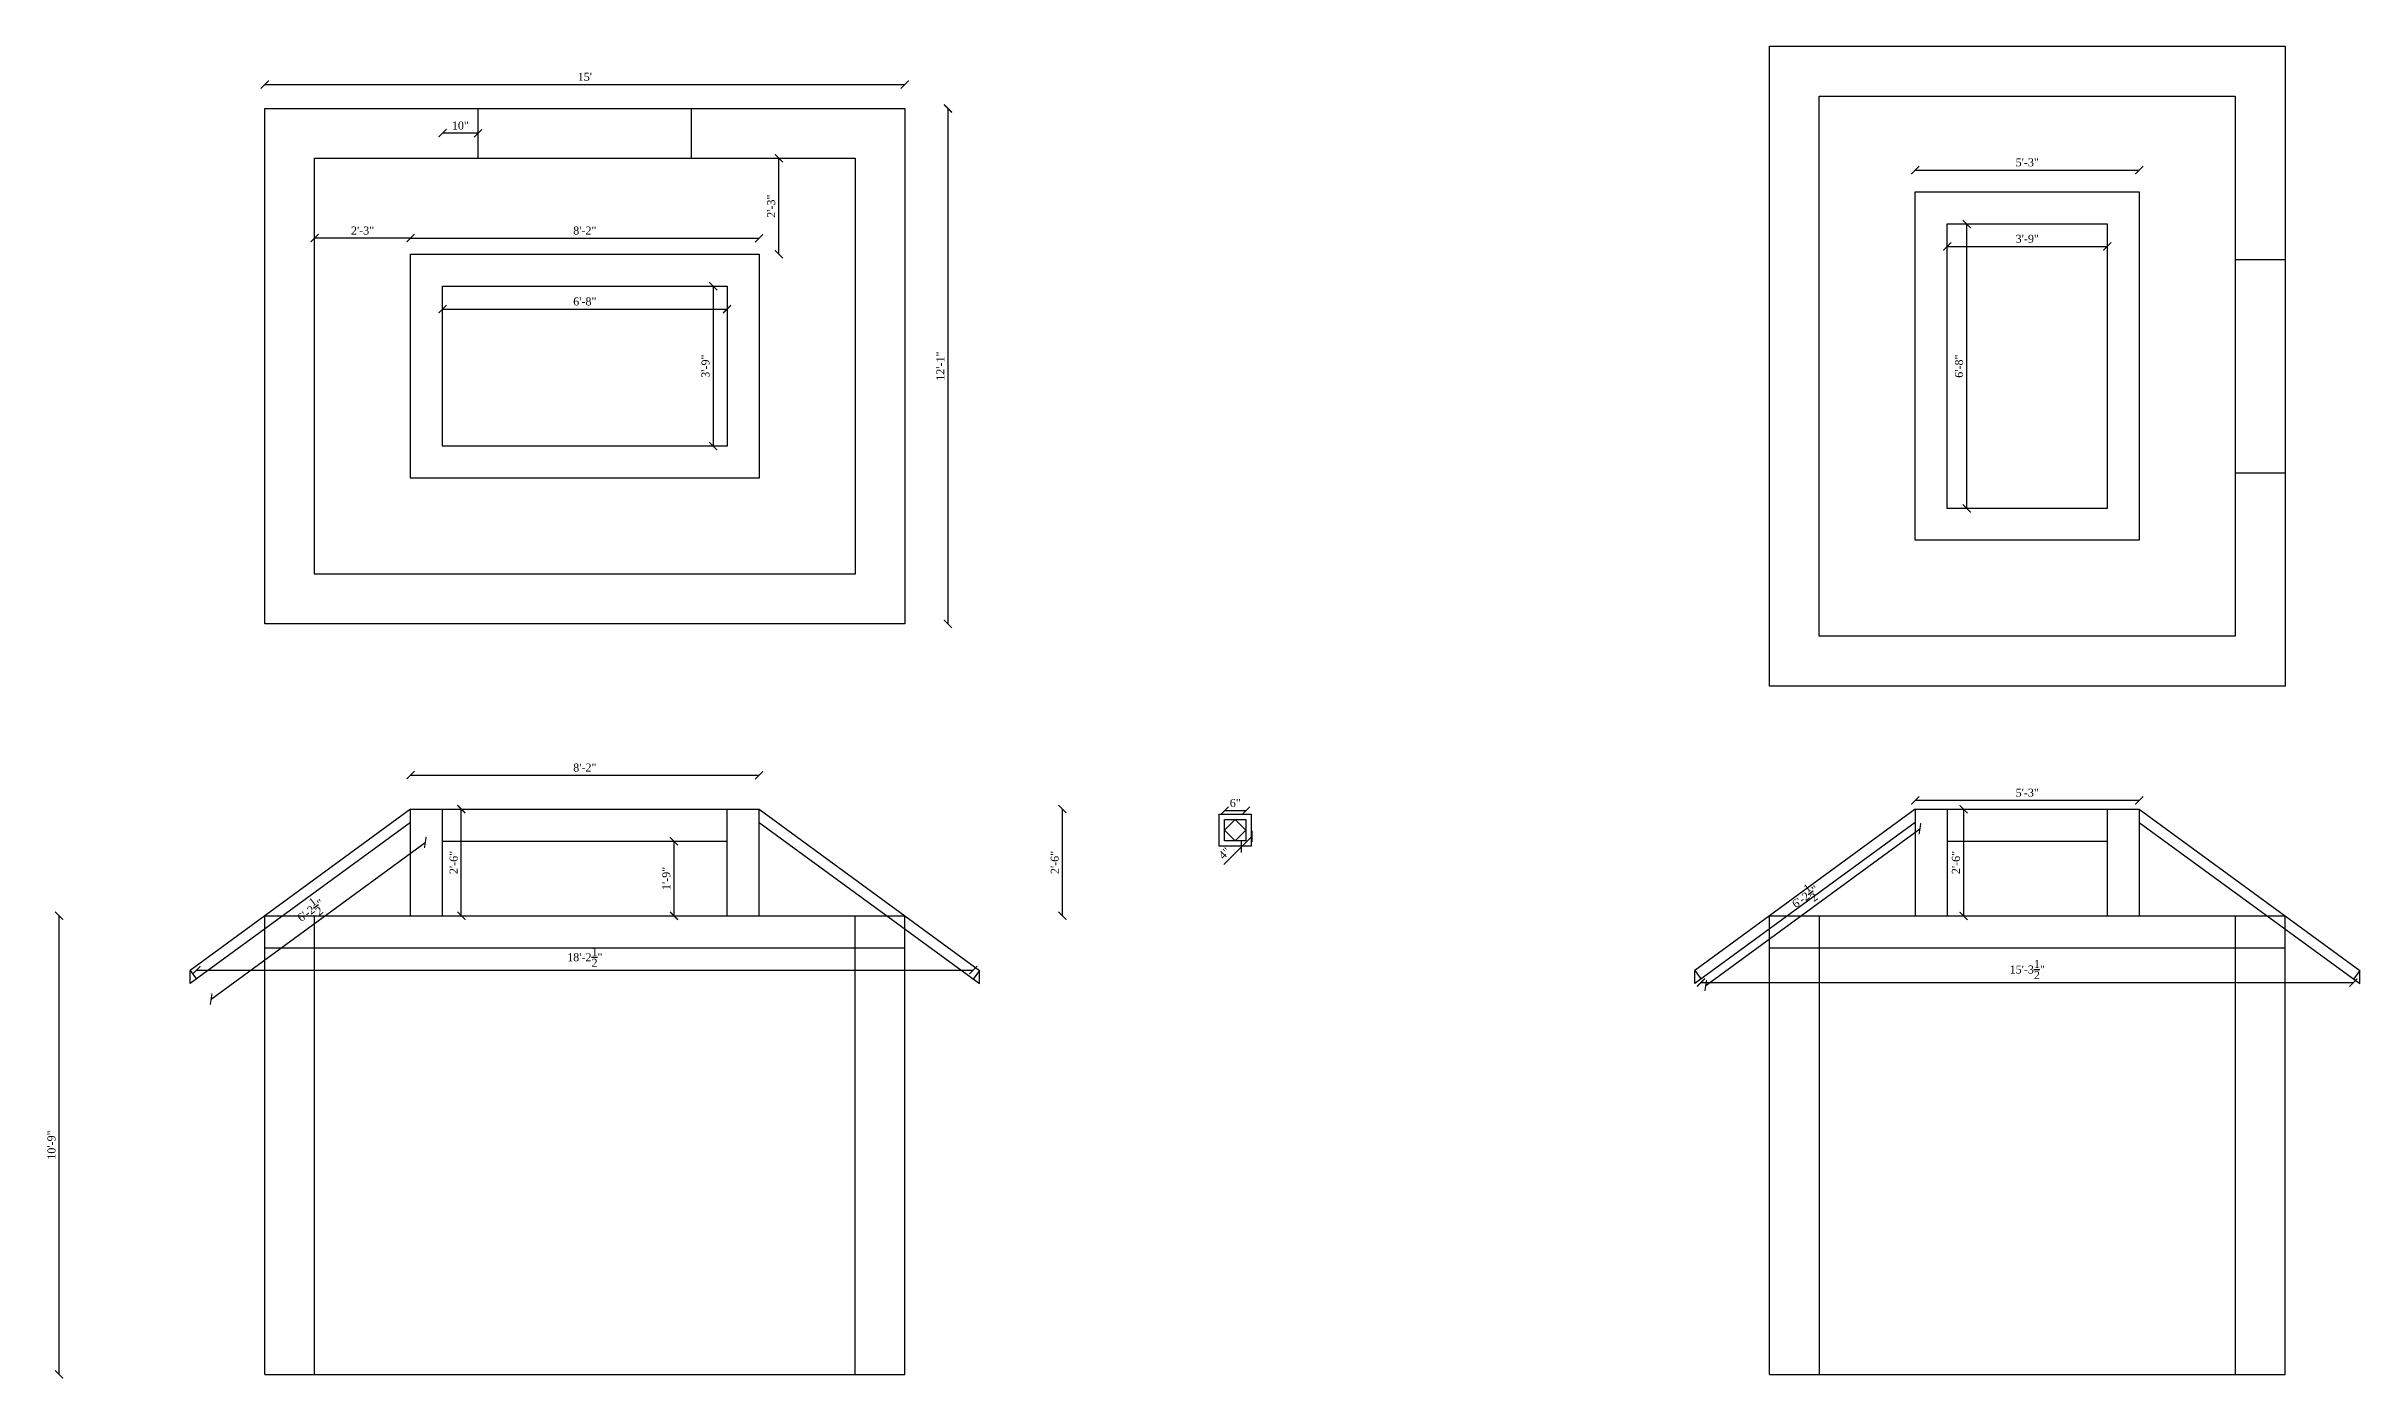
# Model space of a CAD drawing. Header units: inches. Extents: x 58262 to 68316, y -6134 to -3260.
# Drawn here: x 64746 to 65397, y -6134 to -5760 of the extents above; entities that cross this region are included whole.
import ezdxf

# ---------------------------------------------------------------- set-up
doc = ezdxf.new("R2010")
doc.units = ezdxf.units.IN
doc.header["$MEASUREMENT"] = 0
doc.layers.add('ELEVATION', color=6, linetype='Continuous', lineweight=30)
doc.styles.get("Standard").update_dxf_attribs({"font": 'times.ttf'})
doc.dimstyles.get("Standard").update_dxf_attribs({"dimtxt": 2.25, "dimasz": 2.25, "dimexe": 0.18, "dimexo": 0.0625, "dimgap": 1, "dimtad": 1, "dimdec": 1, "dimzin": 0, "dimdsep": 46, "dimlunit": 4, "dimtxsty": 'Standard', "dimblk": 'ARCHTICK', "dimcen": 0.09, "dimse1": 1, "dimse2": 1, "dimadec": 0, "dimazin": 0, "dimtfac": 1, "dimtdec": 1, "dimtofl": 0, "dimtmove": 0, "dimatfit": 3, "dimldrblk": 'ARCHTICK', "dimfxl": 1, "dimtolj": 1, "dimtzin": 0, "dimarcsym": 0})

# ---------------------------------------------------------------- blocks, each defined once
blk = doc.blocks.new('_ArchTick')
at = {"color": 0, "linetype": 'ByBlock', "const_width": 0.15}
blk.add_lwpolyline([(-0.5, -0.5), (0.5, 0.5)], dxfattribs=at)
blk = doc.blocks.new('*D911')
at = {"layer": 'Defpoints', "color": 0, "transparency": 16777216}
for p in [(64749.75, -6004.2), (64821.58, -6004.2), (64821.58, -6133.2)]:
    blk.add_point(p, dxfattribs=at)
at = {"layer": 'ELEVATION', "color": 0, "lineweight": -2, "transparency": 16777216}
blk.add_line((64749.75, -6133.2), (64749.75, -6004.2), dxfattribs=at)
at = {"layer": 'ELEVATION', "color": 0, "lineweight": -2, "transparency": 16777216, "xscale": 2.25, "yscale": 2.25, "zscale": 2.25}
for p, rotation in [((64749.75, -6004.2), 90), ((64749.75, -6133.2), 270)]:
    blk.add_blockref('_ArchTick', p, dxfattribs=dict(at, rotation=rotation))
at = {"layer": 'ELEVATION', "color": 0, "transparency": 16777216, "insert": (64747.6, -6068.7), "char_height": 2.25, "attachment_point": 5, "rotation": 90}
blk.add_mtext('\\A1;10\'-9"', dxfattribs=at)
blk = doc.blocks.new('*D906')
at = {"layer": 'Defpoints', "color": 0, "transparency": 16777216}
for p in [(64946.58, -5813.57), (64848.58, -5818.07), (64946.58, -5818.07)]:
    blk.add_point(p, dxfattribs=at)
at = {"layer": 'ELEVATION', "color": 0, "lineweight": -2, "transparency": 16777216}
blk.add_line((64848.58, -5813.57), (64946.58, -5813.57), dxfattribs=at)
at = {"layer": 'ELEVATION', "color": 0, "lineweight": -2, "transparency": 16777216, "xscale": 2.25, "yscale": 2.25, "zscale": 2.25, "rotation": 180}
blk.add_blockref('_ArchTick', (64848.58, -5813.57), dxfattribs=at)
at = {"layer": 'ELEVATION', "color": 0, "lineweight": -2, "transparency": 16777216, "xscale": 2.25, "yscale": 2.25, "zscale": 2.25}
blk.add_blockref('_ArchTick', (64946.58, -5813.57), dxfattribs=at)
at = {"layer": 'ELEVATION', "color": 0, "transparency": 16777216, "insert": (64897.58, -5811.43), "char_height": 2.25, "attachment_point": 5}
blk.add_mtext('\\A1;8\'-2"', dxfattribs=at)
blk = doc.blocks.new('*D907')
at = {"layer": 'Defpoints', "color": 0, "transparency": 16777216}
for p in [(64937.58, -5827.07), (64933.67, -5872.07), (64937.58, -5872.07)]:
    blk.add_point(p, dxfattribs=at)
at = {"layer": 'ELEVATION', "color": 0, "lineweight": -2, "transparency": 16777216}
blk.add_line((64933.67, -5827.07), (64933.67, -5872.07), dxfattribs=at)
at = {"layer": 'ELEVATION', "color": 0, "lineweight": -2, "transparency": 16777216, "xscale": 2.25, "yscale": 2.25, "zscale": 2.25}
for p, rotation in [((64933.67, -5827.07), 90), ((64933.67, -5872.07), 270)]:
    blk.add_blockref('_ArchTick', p, dxfattribs=dict(at, rotation=rotation))
at = {"layer": 'ELEVATION', "color": 0, "transparency": 16777216, "insert": (64931.52, -5849.57), "char_height": 2.25, "attachment_point": 5, "rotation": 90}
blk.add_mtext('\\A1;3\'-9"', dxfattribs=at)
blk = doc.blocks.new('*D908')
at = {"layer": 'Defpoints', "color": 0, "transparency": 16777216}
for p in [(65334.72, -5794.39), (65271.72, -5800.57), (65334.72, -5800.57)]:
    blk.add_point(p, dxfattribs=at)
at = {"layer": 'ELEVATION', "color": 0, "lineweight": -2, "transparency": 16777216}
blk.add_line((65271.72, -5794.39), (65334.72, -5794.39), dxfattribs=at)
at = {"layer": 'ELEVATION', "color": 0, "lineweight": -2, "transparency": 16777216, "xscale": 2.25, "yscale": 2.25, "zscale": 2.25, "rotation": 180}
blk.add_blockref('_ArchTick', (65271.72, -5794.39), dxfattribs=at)
at = {"layer": 'ELEVATION', "color": 0, "lineweight": -2, "transparency": 16777216, "xscale": 2.25, "yscale": 2.25, "zscale": 2.25}
blk.add_blockref('_ArchTick', (65334.72, -5794.39), dxfattribs=at)
at = {"layer": 'ELEVATION', "color": 0, "transparency": 16777216, "insert": (65303.22, -5792.24), "char_height": 2.25, "attachment_point": 5}
blk.add_mtext('\\A1;5\'-3"', dxfattribs=at)
blk = doc.blocks.new('*D909')
at = {"layer": 'Defpoints', "color": 0, "transparency": 16777216}
for p in [(65077.5, -5977.09), (65083.5, -5974.61), (65083.5, -5977.09)]:
    blk.add_point(p, dxfattribs=at)
at = {"layer": 'ELEVATION', "color": 0, "lineweight": -2, "transparency": 16777216}
blk.add_line((65077.5, -5974.61), (65083.5, -5974.61), dxfattribs=at)
at = {"layer": 'ELEVATION', "color": 0, "lineweight": -2, "transparency": 16777216, "xscale": 2.25, "yscale": 2.25, "zscale": 2.25, "rotation": 180}
blk.add_blockref('_ArchTick', (65077.5, -5974.61), dxfattribs=at)
at = {"layer": 'ELEVATION', "color": 0, "lineweight": -2, "transparency": 16777216, "xscale": 2.25, "yscale": 2.25, "zscale": 2.25}
blk.add_blockref('_ArchTick', (65083.5, -5974.61), dxfattribs=at)
at = {"layer": 'ELEVATION', "color": 0, "transparency": 16777216, "insert": (65080.5, -5972.47), "char_height": 2.25, "attachment_point": 5}
blk.add_mtext('\\A1;6"', dxfattribs=at)
blk = doc.blocks.new('*D910')
at = {"layer": 'Defpoints', "color": 0, "transparency": 16777216}
for p in [(65080.5, -5983.09), (65082.23, -5984.82), (65083.5, -5980.09)]:
    blk.add_point(p, dxfattribs=at)
at = {"layer": 'ELEVATION', "color": 0, "lineweight": -2, "transparency": 16777216}
for p, q in [((65082.23, -5984.82), (65077.28, -5989.77)), ((65085.23, -5981.82), (65082.23, -5984.82))]:
    blk.add_line(p, q, dxfattribs=at)
at = {"layer": 'ELEVATION', "color": 0, "lineweight": -2, "transparency": 16777216, "xscale": 2.25, "yscale": 2.25, "zscale": 2.25}
for p, rotation in [((65082.23, -5984.82), 225), ((65085.23, -5981.82), 45)]:
    blk.add_blockref('_ArchTick', p, dxfattribs=dict(at, rotation=rotation))
at = {"layer": 'ELEVATION', "color": 0, "transparency": 16777216, "insert": (65077.46, -5986.59), "char_height": 2.25, "attachment_point": 5, "rotation": 45}
blk.add_mtext('\\A1;4"', dxfattribs=at)
blk = doc.blocks.new('*D912')
at = {"layer": 'Defpoints', "color": 0, "transparency": 16777216}
for p in [(64857.58, -5827.07), (64937.58, -5827.07), (64937.58, -5833.52)]:
    blk.add_point(p, dxfattribs=at)
at = {"layer": 'ELEVATION', "color": 0, "lineweight": -2, "transparency": 16777216}
blk.add_line((64857.58, -5833.52), (64937.58, -5833.52), dxfattribs=at)
at = {"layer": 'ELEVATION', "color": 0, "lineweight": -2, "transparency": 16777216, "xscale": 2.25, "yscale": 2.25, "zscale": 2.25, "rotation": 180}
blk.add_blockref('_ArchTick', (64857.58, -5833.52), dxfattribs=at)
at = {"layer": 'ELEVATION', "color": 0, "lineweight": -2, "transparency": 16777216, "xscale": 2.25, "yscale": 2.25, "zscale": 2.25}
blk.add_blockref('_ArchTick', (64937.58, -5833.52), dxfattribs=at)
at = {"layer": 'ELEVATION', "color": 0, "transparency": 16777216, "insert": (64897.58, -5831.38), "char_height": 2.25, "attachment_point": 5}
blk.add_mtext('\\A1;6\'-8"', dxfattribs=at)
blk = doc.blocks.new('*D913')
at = {"layer": 'Defpoints', "color": 0, "transparency": 16777216}
for p in [(64937.58, -5974.2), (65031.91, -5974.2), (64937.58, -6004.2)]:
    blk.add_point(p, dxfattribs=at)
at = {"layer": 'ELEVATION', "color": 0, "lineweight": -2, "transparency": 16777216}
blk.add_line((65031.91, -6004.2), (65031.91, -5974.2), dxfattribs=at)
at = {"layer": 'ELEVATION', "color": 0, "lineweight": -2, "transparency": 16777216, "xscale": 2.25, "yscale": 2.25, "zscale": 2.25}
for p, rotation in [((65031.91, -5974.2), 90), ((65031.91, -6004.2), 270)]:
    blk.add_blockref('_ArchTick', p, dxfattribs=dict(at, rotation=rotation))
at = {"layer": 'ELEVATION', "color": 0, "transparency": 16777216, "insert": (65029.76, -5989.2), "char_height": 2.25, "attachment_point": 5, "rotation": 90}
blk.add_mtext('\\A1;2\'-6"', dxfattribs=at)
blk = doc.blocks.new('*D914')
at = {"layer": 'Defpoints', "color": 0, "transparency": 16777216}
for p in [(64857.58, -5784.04), (64867.58, -5791.07), (64857.58, -5827.07)]:
    blk.add_point(p, dxfattribs=at)
at = {"layer": 'ELEVATION', "color": 0, "lineweight": -2, "transparency": 16777216}
blk.add_line((64867.58, -5784.04), (64857.58, -5784.04), dxfattribs=at)
at = {"layer": 'ELEVATION', "color": 0, "lineweight": -2, "transparency": 16777216, "xscale": 2.25, "yscale": 2.25, "zscale": 2.25, "rotation": 180}
blk.add_blockref('_ArchTick', (64857.58, -5784.04), dxfattribs=at)
at = {"layer": 'ELEVATION', "color": 0, "lineweight": -2, "transparency": 16777216, "xscale": 2.25, "yscale": 2.25, "zscale": 2.25}
blk.add_blockref('_ArchTick', (64867.58, -5784.04), dxfattribs=at)
at = {"layer": 'ELEVATION', "color": 0, "transparency": 16777216, "insert": (64862.58, -5781.89), "char_height": 2.25, "attachment_point": 5}
blk.add_mtext('\\A1;10"', dxfattribs=at)
blk = doc.blocks.new('*D915')
at = {"layer": 'Defpoints', "color": 0, "transparency": 16777216}
for p in [(64821.58, -5813.57), (64821.58, -5818.07), (64848.58, -5818.07)]:
    blk.add_point(p, dxfattribs=at)
at = {"layer": 'ELEVATION', "color": 0, "lineweight": -2, "transparency": 16777216}
blk.add_line((64848.58, -5813.57), (64821.58, -5813.57), dxfattribs=at)
at = {"layer": 'ELEVATION', "color": 0, "lineweight": -2, "transparency": 16777216, "xscale": 2.25, "yscale": 2.25, "zscale": 2.25, "rotation": 180}
blk.add_blockref('_ArchTick', (64821.58, -5813.57), dxfattribs=at)
at = {"layer": 'ELEVATION', "color": 0, "lineweight": -2, "transparency": 16777216, "xscale": 2.25, "yscale": 2.25, "zscale": 2.25}
blk.add_blockref('_ArchTick', (64848.58, -5813.57), dxfattribs=at)
at = {"layer": 'ELEVATION', "color": 0, "transparency": 16777216, "insert": (64835.08, -5811.43), "char_height": 2.25, "attachment_point": 5}
blk.add_mtext('\\A1;2\'-3"', dxfattribs=at)
blk = doc.blocks.new('*D916')
at = {"layer": 'Defpoints', "color": 0, "transparency": 16777216}
for p in [(64946.58, -5791.07), (64952.14, -5791.07), (64946.58, -5818.07)]:
    blk.add_point(p, dxfattribs=at)
at = {"layer": 'ELEVATION', "color": 0, "lineweight": -2, "transparency": 16777216}
blk.add_line((64952.14, -5818.07), (64952.14, -5791.07), dxfattribs=at)
at = {"layer": 'ELEVATION', "color": 0, "lineweight": -2, "transparency": 16777216, "xscale": 2.25, "yscale": 2.25, "zscale": 2.25}
for p, rotation in [((64952.14, -5791.07), 90), ((64952.14, -5818.07), 270)]:
    blk.add_blockref('_ArchTick', p, dxfattribs=dict(at, rotation=rotation))
at = {"layer": 'ELEVATION', "color": 0, "transparency": 16777216, "insert": (64950, -5804.57), "char_height": 2.25, "attachment_point": 5, "rotation": 90}
blk.add_mtext('\\A1;2\'-3"', dxfattribs=at)
blk = doc.blocks.new('*D917')
at = {"layer": 'Defpoints', "color": 0, "transparency": 16777216}
for p in [(64987.58, -5770.34), (64807.58, -5777.07), (64987.58, -5777.07)]:
    blk.add_point(p, dxfattribs=at)
at = {"layer": 'ELEVATION', "color": 0, "lineweight": -2, "transparency": 16777216}
blk.add_line((64807.58, -5770.34), (64987.58, -5770.34), dxfattribs=at)
at = {"layer": 'ELEVATION', "color": 0, "lineweight": -2, "transparency": 16777216, "xscale": 2.25, "yscale": 2.25, "zscale": 2.25, "rotation": 180}
blk.add_blockref('_ArchTick', (64807.58, -5770.34), dxfattribs=at)
at = {"layer": 'ELEVATION', "color": 0, "lineweight": -2, "transparency": 16777216, "xscale": 2.25, "yscale": 2.25, "zscale": 2.25}
blk.add_blockref('_ArchTick', (64987.58, -5770.34), dxfattribs=at)
at = {"layer": 'ELEVATION', "color": 0, "transparency": 16777216, "insert": (64897.58, -5768.19), "char_height": 2.25, "attachment_point": 5}
blk.add_mtext("\\A1;15'", dxfattribs=at)
blk = doc.blocks.new('*D918')
at = {"layer": 'Defpoints', "color": 0, "transparency": 16777216}
for p in [(64987.58, -5777.07), (64987.58, -5922.07), (64999.7, -5922.07)]:
    blk.add_point(p, dxfattribs=at)
at = {"layer": 'ELEVATION', "color": 0, "lineweight": -2, "transparency": 16777216}
blk.add_line((64999.7, -5777.07), (64999.7, -5922.07), dxfattribs=at)
at = {"layer": 'ELEVATION', "color": 0, "lineweight": -2, "transparency": 16777216, "xscale": 2.25, "yscale": 2.25, "zscale": 2.25}
for p, rotation in [((64999.7, -5777.07), 90), ((64999.7, -5922.07), 270)]:
    blk.add_blockref('_ArchTick', p, dxfattribs=dict(at, rotation=rotation))
at = {"layer": 'ELEVATION', "color": 0, "transparency": 16777216, "insert": (64997.57, -5849.57), "char_height": 2.25, "attachment_point": 5, "rotation": 90}
blk.add_mtext('\\A1;12\'-1"', dxfattribs=at)
blk = doc.blocks.new('*D919')
at = {"layer": 'Defpoints', "color": 0, "transparency": 16777216}
for p in [(65280.72, -5809.57), (65325.72, -5809.57), (65325.72, -5815.9)]:
    blk.add_point(p, dxfattribs=at)
at = {"layer": 'ELEVATION', "color": 0, "lineweight": -2, "transparency": 16777216}
blk.add_line((65280.72, -5815.9), (65325.72, -5815.9), dxfattribs=at)
at = {"layer": 'ELEVATION', "color": 0, "lineweight": -2, "transparency": 16777216, "xscale": 2.25, "yscale": 2.25, "zscale": 2.25, "rotation": 180}
blk.add_blockref('_ArchTick', (65280.72, -5815.9), dxfattribs=at)
at = {"layer": 'ELEVATION', "color": 0, "lineweight": -2, "transparency": 16777216, "xscale": 2.25, "yscale": 2.25, "zscale": 2.25}
blk.add_blockref('_ArchTick', (65325.72, -5815.9), dxfattribs=at)
at = {"layer": 'ELEVATION', "color": 0, "transparency": 16777216, "insert": (65303.22, -5813.75), "char_height": 2.25, "attachment_point": 5}
blk.add_mtext('\\A1;3\'-9"', dxfattribs=at)
blk = doc.blocks.new('*D920')
at = {"layer": 'Defpoints', "color": 0, "transparency": 16777216}
for p in [(65280.72, -5809.57), (65286.2, -5809.57), (65280.72, -5889.57)]:
    blk.add_point(p, dxfattribs=at)
at = {"layer": 'ELEVATION', "color": 0, "lineweight": -2, "transparency": 16777216}
blk.add_line((65286.2, -5889.57), (65286.2, -5809.57), dxfattribs=at)
at = {"layer": 'ELEVATION', "color": 0, "lineweight": -2, "transparency": 16777216, "xscale": 2.25, "yscale": 2.25, "zscale": 2.25}
for p, rotation in [((65286.2, -5809.57), 90), ((65286.2, -5889.57), 270)]:
    blk.add_blockref('_ArchTick', p, dxfattribs=dict(at, rotation=rotation))
at = {"layer": 'ELEVATION', "color": 0, "transparency": 16777216, "insert": (65284.05, -5849.57), "char_height": 2.25, "attachment_point": 5, "rotation": 90}
blk.add_mtext('\\A1;6\'-8"', dxfattribs=at)
blk = doc.blocks.new('*D922')
at = {"layer": 'Defpoints', "color": 0, "transparency": 16777216}
for p in [(64857.58, -5974.2), (64862.85, -5974.2), (64857.58, -6004.2)]:
    blk.add_point(p, dxfattribs=at)
at = {"layer": 'ELEVATION', "color": 0, "lineweight": -2, "transparency": 16777216}
blk.add_line((64862.85, -6004.2), (64862.85, -5974.2), dxfattribs=at)
at = {"layer": 'ELEVATION', "color": 0, "lineweight": -2, "transparency": 16777216, "xscale": 2.25, "yscale": 2.25, "zscale": 2.25}
for p, rotation in [((64862.85, -5974.2), 90), ((64862.85, -6004.2), 270)]:
    blk.add_blockref('_ArchTick', p, dxfattribs=dict(at, rotation=rotation))
at = {"layer": 'ELEVATION', "color": 0, "transparency": 16777216, "insert": (64860.7, -5989.2), "char_height": 2.25, "attachment_point": 5, "rotation": 90}
blk.add_mtext('\\A1;2\'-6"', dxfattribs=at)
blk = doc.blocks.new('*D923')
at = {"layer": 'Defpoints', "color": 0, "transparency": 16777216}
for p in [(64937.58, -5983.2), (64922.65, -6004.2), (64937.58, -6004.2)]:
    blk.add_point(p, dxfattribs=at)
at = {"layer": 'ELEVATION', "color": 0, "lineweight": -2, "transparency": 16777216}
blk.add_line((64922.65, -5983.2), (64922.65, -6004.2), dxfattribs=at)
at = {"layer": 'ELEVATION', "color": 0, "lineweight": -2, "transparency": 16777216, "xscale": 2.25, "yscale": 2.25, "zscale": 2.25}
for p, rotation in [((64922.65, -5983.2), 90), ((64922.65, -6004.2), 270)]:
    blk.add_blockref('_ArchTick', p, dxfattribs=dict(at, rotation=rotation))
at = {"layer": 'ELEVATION', "color": 0, "transparency": 16777216, "insert": (64920.5, -5993.7), "char_height": 2.25, "attachment_point": 5, "rotation": 90}
blk.add_mtext('\\A1;1\'-9"', dxfattribs=at)
blk = doc.blocks.new('*D924')
at = {"layer": 'Defpoints', "color": 0, "transparency": 16777216}
for p in [(64946.58, -5964.65), (64848.58, -5974.2), (64946.58, -5974.2)]:
    blk.add_point(p, dxfattribs=at)
at = {"layer": 'ELEVATION', "color": 0, "lineweight": -2, "transparency": 16777216}
blk.add_line((64848.58, -5964.65), (64946.58, -5964.65), dxfattribs=at)
at = {"layer": 'ELEVATION', "color": 0, "lineweight": -2, "transparency": 16777216, "xscale": 2.25, "yscale": 2.25, "zscale": 2.25, "rotation": 180}
blk.add_blockref('_ArchTick', (64848.58, -5964.65), dxfattribs=at)
at = {"layer": 'ELEVATION', "color": 0, "lineweight": -2, "transparency": 16777216, "xscale": 2.25, "yscale": 2.25, "zscale": 2.25}
blk.add_blockref('_ArchTick', (64946.58, -5964.65), dxfattribs=at)
at = {"layer": 'ELEVATION', "color": 0, "transparency": 16777216, "insert": (64897.58, -5962.51), "char_height": 2.25, "attachment_point": 5}
blk.add_mtext('\\A1;8\'-2"', dxfattribs=at)
blk = doc.blocks.new('*D925')
at = {"layer": 'Defpoints', "color": 0, "transparency": 16777216}
for p in [(64788.36, -6021.98), (65006.81, -6019.49), (65006.81, -6021.98)]:
    blk.add_point(p, dxfattribs=at)
at = {"layer": 'ELEVATION', "color": 0, "lineweight": -2, "transparency": 16777216}
blk.add_line((64788.36, -6019.49), (65006.81, -6019.49), dxfattribs=at)
at = {"layer": 'ELEVATION', "color": 0, "lineweight": -2, "transparency": 16777216, "xscale": 2.25, "yscale": 2.25, "zscale": 2.25, "rotation": 180}
blk.add_blockref('_ArchTick', (64788.36, -6019.49), dxfattribs=at)
at = {"layer": 'ELEVATION', "color": 0, "lineweight": -2, "transparency": 16777216, "xscale": 2.25, "yscale": 2.25, "zscale": 2.25}
blk.add_blockref('_ArchTick', (65006.81, -6019.49), dxfattribs=at)
at = {"layer": 'ELEVATION', "color": 0, "transparency": 16777216, "insert": (64897.58, -6015.85), "char_height": 2.25, "attachment_point": 5}
blk.add_mtext('\\A1;18\'-2{\\H1x;\\S1/2;}"', dxfattribs=at)
blk = doc.blocks.new('*D926')
at = {"layer": 'Defpoints', "color": 0, "transparency": 16777216}
for p in [(64848.58, -5977.91), (64852.72, -5983.56), (64788.36, -6021.98)]:
    blk.add_point(p, dxfattribs=at)
at = {"layer": 'ELEVATION', "color": 0, "lineweight": -2, "transparency": 16777216}
blk.add_line((64792.49, -6027.63), (64852.72, -5983.56), dxfattribs=at)
at = {"layer": 'ELEVATION', "color": 0, "lineweight": -2, "transparency": 16777216, "xscale": 2.25, "yscale": 2.25, "zscale": 2.25}
for p, rotation in [((64852.72, -5983.56), 36.19320730556719), ((64792.49, -6027.63), 216.1932073055671)]:
    blk.add_blockref('_ArchTick', p, dxfattribs=dict(at, rotation=rotation))
at = {"layer": 'ELEVATION', "color": 0, "transparency": 16777216, "insert": (64820.45, -6002.66), "char_height": 2.25, "attachment_point": 5, "rotation": 36.19321}
blk.add_mtext('\\A1;6\'-2{\\H1x;\\S1/2;}"', dxfattribs=at)
blk = doc.blocks.new('*D927')
at = {"layer": 'Defpoints', "color": 0, "transparency": 16777216}
for p in [(65271.72, -5977.91), (65273.04, -5979.71), (65211.49, -6021.98)]:
    blk.add_point(p, dxfattribs=at)
at = {"layer": 'ELEVATION', "color": 0, "lineweight": -2, "transparency": 16777216}
blk.add_line((65212.81, -6023.78), (65273.04, -5979.71), dxfattribs=at)
at = {"layer": 'ELEVATION', "color": 0, "lineweight": -2, "transparency": 16777216, "xscale": 2.25, "yscale": 2.25, "zscale": 2.25}
for p, rotation in [((65273.04, -5979.71), 36.19320730556509), ((65212.81, -6023.78), 216.1932073055651)]:
    blk.add_blockref('_ArchTick', p, dxfattribs=dict(at, rotation=rotation))
at = {"layer": 'ELEVATION', "color": 0, "transparency": 16777216, "insert": (65240.77, -5998.81), "char_height": 2.25, "attachment_point": 5, "rotation": 36.19321}
blk.add_mtext('\\A1;6\'-2{\\H1x;\\S1/2;}"', dxfattribs=at)
blk = doc.blocks.new('*D928')
at = {"layer": 'Defpoints', "color": 0, "transparency": 16777216}
for p in [(65211.49, -6021.98), (65394.95, -6021.98), (65394.95, -6022.95)]:
    blk.add_point(p, dxfattribs=at)
at = {"layer": 'ELEVATION', "color": 0, "lineweight": -2, "transparency": 16777216}
blk.add_line((65211.49, -6022.95), (65394.95, -6022.95), dxfattribs=at)
at = {"layer": 'ELEVATION', "color": 0, "lineweight": -2, "transparency": 16777216, "xscale": 2.25, "yscale": 2.25, "zscale": 2.25, "rotation": 180}
blk.add_blockref('_ArchTick', (65211.49, -6022.95), dxfattribs=at)
at = {"layer": 'ELEVATION', "color": 0, "lineweight": -2, "transparency": 16777216, "xscale": 2.25, "yscale": 2.25, "zscale": 2.25}
blk.add_blockref('_ArchTick', (65394.95, -6022.95), dxfattribs=at)
at = {"layer": 'ELEVATION', "color": 0, "transparency": 16777216, "insert": (65303.22, -6019.31), "char_height": 2.25, "attachment_point": 5}
blk.add_mtext('\\A1;15\'-3{\\H1x;\\S1/2;}"', dxfattribs=at)
blk = doc.blocks.new('*D929')
at = {"layer": 'Defpoints', "color": 0, "transparency": 16777216}
for p in [(65334.72, -5971.71), (65271.72, -5974.2), (65334.72, -5974.2)]:
    blk.add_point(p, dxfattribs=at)
at = {"layer": 'ELEVATION', "color": 0, "lineweight": -2, "transparency": 16777216}
blk.add_line((65271.72, -5971.71), (65334.72, -5971.71), dxfattribs=at)
at = {"layer": 'ELEVATION', "color": 0, "lineweight": -2, "transparency": 16777216, "xscale": 2.25, "yscale": 2.25, "zscale": 2.25, "rotation": 180}
blk.add_blockref('_ArchTick', (65271.72, -5971.71), dxfattribs=at)
at = {"layer": 'ELEVATION', "color": 0, "lineweight": -2, "transparency": 16777216, "xscale": 2.25, "yscale": 2.25, "zscale": 2.25}
blk.add_blockref('_ArchTick', (65334.72, -5971.71), dxfattribs=at)
at = {"layer": 'ELEVATION', "color": 0, "transparency": 16777216, "insert": (65303.22, -5969.57), "char_height": 2.25, "attachment_point": 5}
blk.add_mtext('\\A1;5\'-3"', dxfattribs=at)
blk = doc.blocks.new('*D959')
at = {"layer": 'Defpoints', "color": 0, "transparency": 16777216}
for p in [(65280.72, -5974.2), (65280.72, -6004.2), (65285.31, -6004.2)]:
    blk.add_point(p, dxfattribs=at)
at = {"layer": 'ELEVATION', "color": 0, "lineweight": -2, "transparency": 16777216}
blk.add_line((65285.31, -5974.2), (65285.31, -6004.2), dxfattribs=at)
at = {"layer": 'ELEVATION', "color": 0, "lineweight": -2, "transparency": 16777216, "xscale": 2.25, "yscale": 2.25, "zscale": 2.25}
for p, rotation in [((65285.31, -5974.2), 90), ((65285.31, -6004.2), 270)]:
    blk.add_blockref('_ArchTick', p, dxfattribs=dict(at, rotation=rotation))
at = {"layer": 'ELEVATION', "color": 0, "transparency": 16777216, "insert": (65283.16, -5989.2), "char_height": 2.25, "attachment_point": 5, "rotation": 90}
blk.add_mtext('\\A1;2\'-6"', dxfattribs=at)

msp = doc.modelspace()

# ---------------------------------------------------------------- linework, layer by layer
at = {"layer": 'ELEVATION'}
for p, q in [((64867.58, -5791.07), (64867.58, -5777.07)), ((64927.58, -5791.07), (64927.58, -5777.07)), ((65271.72, -5898.57), (65271.72, -5800.57)), ((65271.72, -5800.57), (65334.72, -5800.57)), ((65334.72, -5800.57), (65334.72, -5898.57)), ((65280.72, -5889.57), (65280.72, -5809.57)), ((65280.72, -5809.57), (65325.72, -5809.57)), ((65325.72, -5809.57), (65325.72, -5889.57)), ((64848.58, -5818.07), (64946.58, -5818.07)), ((64848.58, -5881.07), (64848.58, -5818.07)), ((64946.58, -5818.07), (64946.58, -5881.07)), ((65361.72, -5819.57), (65375.72, -5819.57)), ((64857.58, -5827.07), (64937.58, -5827.07)), ((64857.58, -5872.07), (64857.58, -5827.07)), ((64937.58, -5827.07), (64937.58, -5872.07)), ((64937.58, -5872.07), (64857.58, -5872.07)), ((64946.58, -5881.07), (64848.58, -5881.07)), ((65361.72, -5879.57), (65375.72, -5879.57)), ((65325.72, -5889.57), (65280.72, -5889.57)), ((65334.72, -5898.57), (65271.72, -5898.57)), ((64848.58, -5974.2), (64786.58, -6019.56)), ((64848.58, -5977.91), (64786.58, -6023.28)), ((64848.58, -6004.2), (64848.58, -5974.2)), ((64848.58, -5974.2), (64857.58, -5974.2)), ((64857.58, -6004.2), (64857.58, -5974.2)), ((64857.58, -5974.2), (64937.58, -5974.2)), ((64937.58, -6004.2), (64937.58, -5974.2)), ((64937.58, -5974.2), (64946.58, -5974.2)), ((64946.58, -6004.2), (64946.58, -5974.2)), ((64946.58, -5974.2), (65008.58, -6019.56)), ((64946.58, -5977.91), (65008.58, -6023.28)), ((65077.5, -5980.09), (65080.5, -5977.09)), ((65080.5, -5977.09), (65083.5, -5980.09)), ((65271.72, -5974.2), (65209.72, -6019.56)), ((65271.72, -5977.91), (65209.72, -6023.28)), ((65271.72, -5974.2), (65271.72, -6004.2)), ((65271.72, -5974.2), (65334.72, -5974.2)), ((65280.72, -5974.2), (65280.72, -6004.2)), ((65325.72, -5974.2), (65325.72, -6004.2)), ((65334.72, -5974.2), (65334.72, -6004.2)), ((65334.72, -5974.2), (65396.72, -6019.56)), ((65334.72, -5977.91), (65396.72, -6023.28)), ((64857.58, -5983.2), (64937.58, -5983.2)), ((65080.5, -5983.09), (65077.5, -5980.09)), ((65083.5, -5980.09), (65080.5, -5983.09)), ((65280.72, -5983.2), (65325.72, -5983.2)), ((64807.58, -6004.2), (64987.58, -6004.2)), ((64807.58, -6133.2), (64807.58, -6004.2)), ((64821.58, -6133.2), (64821.58, -6004.2)), ((64973.58, -6133.2), (64973.58, -6004.2)), ((64987.58, -6133.2), (64987.58, -6004.2)), ((65230.72, -6133.2), (65230.72, -6004.2)), ((65230.72, -6004.2), (65375.72, -6004.2)), ((65244.72, -6004.2), (65244.72, -6133.2)), ((65361.72, -6004.2), (65361.72, -6133.2)), ((65375.72, -6133.2), (65375.72, -6004.2)), ((64807.58, -6013.2), (64987.58, -6013.2)), ((65230.72, -6013.2), (65375.72, -6013.2)), ((64786.58, -6023.28), (64786.58, -6019.56)), ((64786.58, -6019.56), (64788.36, -6021.98)), ((65008.58, -6019.56), (65006.81, -6021.98)), ((65008.58, -6023.28), (65008.58, -6019.56)), ((65209.72, -6023.28), (65209.72, -6019.56)), ((65209.72, -6019.56), (65211.49, -6021.98)), ((65396.72, -6019.56), (65394.95, -6021.98)), ((65396.72, -6023.28), (65396.72, -6019.56)), ((64807.58, -6133.2), (64987.58, -6133.2)), ((65230.72, -6133.2), (65375.72, -6133.2))]:
    msp.add_line(p, q, dxfattribs=at)
for points in [[(65375.72, -5759.57), (65375.72, -5939.57), (65230.72, -5939.57), (65230.72, -5759.57)], [(64807.58, -5777.07), (64987.58, -5777.07), (64987.58, -5922.07), (64807.58, -5922.07)], [(65361.72, -5773.57), (65361.72, -5925.57), (65244.72, -5925.57), (65244.72, -5773.57)], [(64821.58, -5791.07), (64973.58, -5791.07), (64973.58, -5908.07), (64821.58, -5908.07)], [(65076, -5975.59), (65085, -5975.59), (65085, -5984.59), (65076, -5984.59)], [(65077.5, -5977.09), (65083.5, -5977.09), (65083.5, -5983.09), (65077.5, -5983.09)]]:
    msp.add_lwpolyline(points, close=True, dxfattribs=at)

# ---------------------------------------------------------------- dimensions: what is measured, and where the dimension line sits
for base, p1, p2, picture, middle in [((64987.58, -5770.34), (64807.58, -5777.07), (64987.58, -5777.07), '*D917', (64897.58, -5768.19)), ((64857.58, -5784.04), (64867.58, -5791.07), (64857.58, -5827.07), '*D914', (64862.58, -5781.89)), ((65334.72, -5794.39), (65271.72, -5800.57), (65334.72, -5800.57), '*D908', (65303.22, -5792.24)), ((65325.72, -5815.9), (65280.72, -5809.57), (65325.72, -5809.57), '*D919', (65303.22, -5813.75)), ((64821.58, -5813.57), (64848.58, -5818.07), (64821.58, -5818.07), '*D915', (64835.08, -5811.43)), ((64946.58, -5813.57), (64848.58, -5818.07), (64946.58, -5818.07), '*D906', (64897.58, -5811.43)), ((64937.58, -5833.52), (64857.58, -5827.07), (64937.58, -5827.07), '*D912', (64897.58, -5831.38)), ((64946.58, -5964.65), (64848.58, -5974.2), (64946.58, -5974.2), '*D924', (64897.58, -5962.51)), ((65083.5, -5974.61), (65077.5, -5977.09), (65083.5, -5977.09), '*D909', (65080.5, -5972.47)), ((65334.72, -5971.71), (65271.72, -5974.2), (65334.72, -5974.2), '*D929', (65303.22, -5969.57)), ((65006.813, -6019.4889), (64788.3561, -6021.9833), (65006.813, -6021.9833), '*D925', (64897.5845, -6015.8493)), ((65394.95, -6022.95), (65211.49, -6021.98), (65394.95, -6021.98), '*D928', (65303.22, -6019.31))]:
    dim = msp.add_linear_dim(base=base, p1=p1, p2=p2, dimstyle='Standard', dxfattribs=at)
    dim.commit()
    dim.dimension.update_dxf_attribs({"geometry": picture, "text_midpoint": middle})
for base, p1, p2, picture, middle in [((64999.7, -5922.07), (64987.58, -5777.07), (64987.58, -5922.07), '*D918', (64997.57, -5849.57)), ((64952.14, -5791.07), (64946.58, -5818.07), (64946.58, -5791.07), '*D916', (64950, -5804.57)), ((65286.2, -5809.57), (65280.72, -5889.57), (65280.72, -5809.57), '*D920', (65284.05, -5849.57)), ((64933.67, -5872.07), (64937.58, -5827.07), (64937.58, -5872.07), '*D907', (64931.52, -5849.57)), ((64862.85, -5974.2), (64857.58, -6004.2), (64857.58, -5974.2), '*D922', (64860.7, -5989.2)), ((65031.91, -5974.2), (64937.58, -6004.2), (64937.58, -5974.2), '*D913', (65029.76, -5989.2)), ((65285.31, -6004.2), (65280.72, -5974.2), (65280.72, -6004.2), '*D959', (65283.16, -5989.2)), ((64922.65, -6004.2), (64937.58, -5983.2), (64937.58, -6004.2), '*D923', (64920.5, -5993.7)), ((64749.75, -6004.2), (64821.58, -6133.2), (64821.58, -6004.2), '*D911', (64747.6, -6068.7))]:
    dim = msp.add_linear_dim(base=base, p1=p1, p2=p2, angle=90, dimstyle='Standard', dxfattribs=at)
    dim.commit()
    dim.dimension.update_dxf_attribs({"geometry": picture, "text_midpoint": middle})
for p1, p2, distance, picture, middle in [((64788.36, -6021.98), (64848.58, -5977.91), -7, '*D926', (64820.45, -6002.66)), ((65211.49, -6021.98), (65271.72, -5977.91), -2.23, '*D927', (65240.77, -5998.81)), ((65083.5, -5980.09), (65080.5, -5983.09), 2.45, '*D910', (65077.46, -5986.59))]:
    dim = msp.add_aligned_dim(p1=p1, p2=p2, distance=distance, dimstyle='Standard', dxfattribs=at)
    dim.commit()
    dim.dimension.update_dxf_attribs({"geometry": picture, "text_midpoint": middle})

doc.saveas('drawing.dxf')
